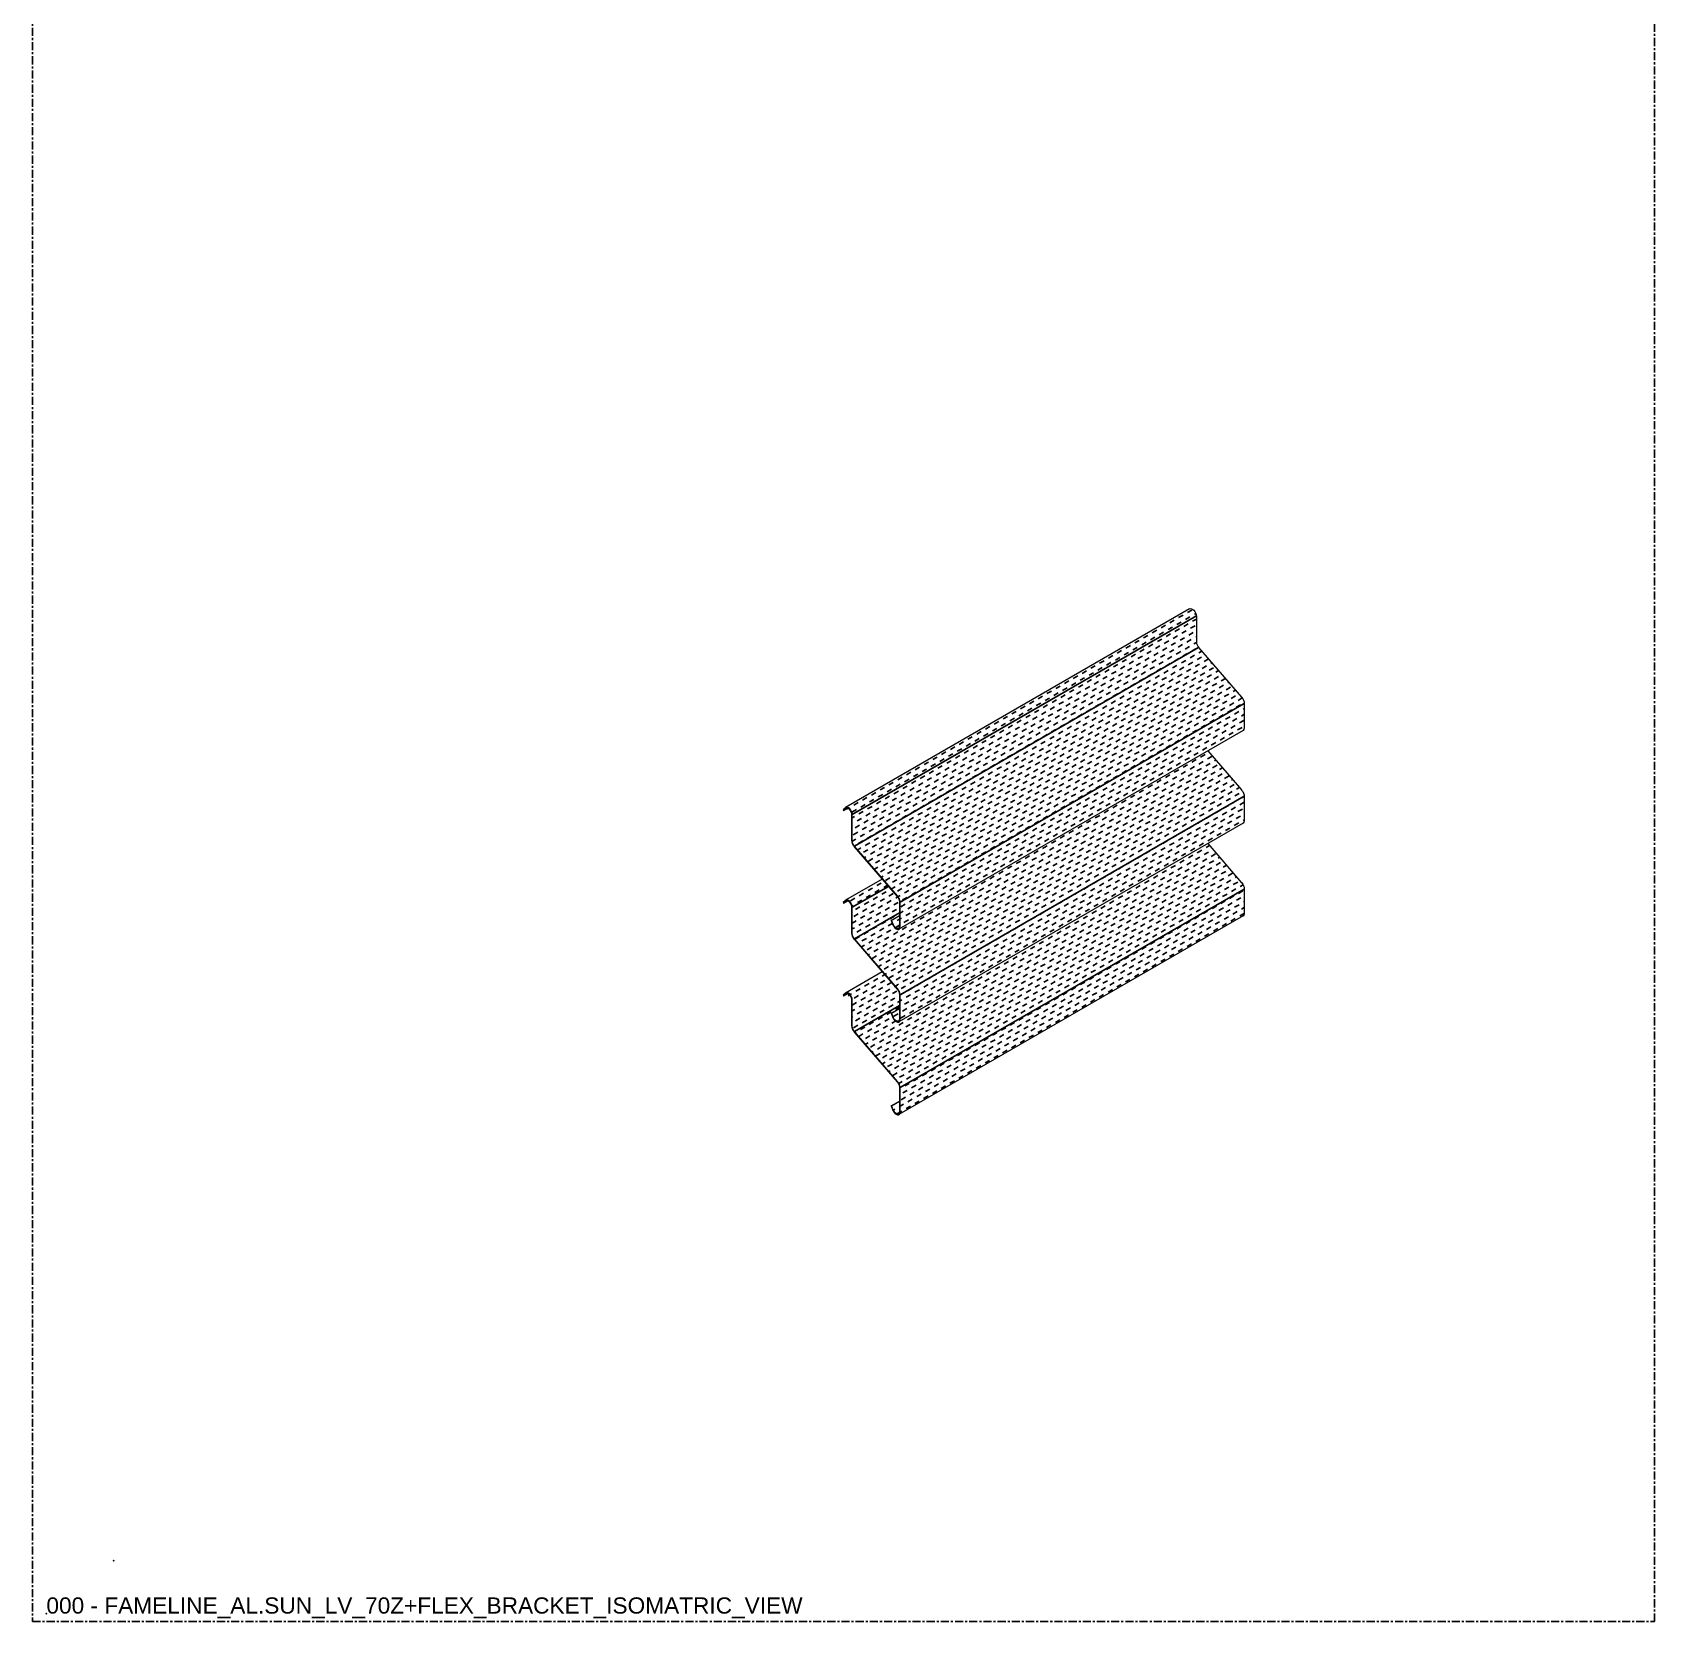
# Model space of a CAD drawing. Header units: millimetres. Extents: x -244126 to 368105, y -173968 to 259060.
# Drawn here: x -9433 to -8433, y 43995 to 44975 of the extents above; entities that cross this region are included whole.
import ezdxf

# ---------------------------------------------------------------- set-up
doc = ezdxf.new("R2010")
doc.units = ezdxf.units.MM
doc.header["$MEASUREMENT"] = 0
doc.linetypes.add('005_GG_TA_LINE', pattern=[13.75, 5, -1.25, 1.25, -1.25, 5])
for name, color, linetype in [('000 - H A T C H', 8, 'Continuous'), ('001 - ASCESSORIES', 1, 'Continuous'), ('A03_SUN LOUVER', 7, 'Continuous')]:
    doc.layers.add(name, color=color, linetype=linetype)
doc.styles.get("Standard").update_dxf_attribs({"font": 'arial.ttf'})

# ---------------------------------------------------------------- blocks, each defined once
blk = doc.blocks.new('*U1757')
at = {"color": 0, "linetype": '005_GG_TA_LINE'}
blk.add_lwpolyline([(0, 0), (1000, 0), (1000, 1000), (0, 1000)], close=True, dxfattribs=at)
for p in [(50, 37.5), (8.6, 4.9)]:
    blk.add_point(p, dxfattribs=at)
blk.add_attdef('NAMEBLK', (8.6, 4.9), '', height=10, dxfattribs=at)
blk = doc.blocks.new('*U2975')
at = {"layer": '000 - H A T C H'}
h = blk.add_hatch(dxfattribs=at)
h.set_pattern_fill('DASH', color=8, scale=25, angle=30)
edge = h.paths.add_edge_path()
edge.add_ellipse((3, -1.1), major_axis=(-1.7, 2.94), ratio=0.57735, start_angle=-134.7688, end_angle=0, ccw=False)
edge.add_line((5.4, -2.5), (217.6, 120))
edge.add_ellipse((215.1, 121.4), major_axis=(-1.7, 2.94), ratio=0.57735, start_angle=225.2312, end_angle=360)
edge.add_line((213.4, 124.3), (1.6, 2))
edge = h.paths.add_edge_path()
edge.add_ellipse((3, -1.1), major_axis=(-1.7, 2.94), ratio=0.57735, start_angle=-135.2312, end_angle=-134.7688, ccw=False)
edge.add_line((5.4, -2.5), (5.4, -18.6))
edge.add_ellipse((7.8, -20), major_axis=(-1.7, 2.94), ratio=0.57735, start_angle=405, end_angle=469.3295)
edge.add_line((6.8, -21.9), (218.9, 100.6))
edge.add_ellipse((220, 102.5), major_axis=(1.7, -2.94), ratio=0.57735, start_angle=-135, end_angle=-70.6705, ccw=False)
edge.add_line((217.6, 103.8), (217.6, 120))
edge.add_line((217.6, 120), (5.4, -2.5))
edge = h.paths.add_edge_path()
edge.add_ellipse((32.1, -54.9), major_axis=(-2, 3.46), ratio=0.57735, start_angle=-135, end_angle=-70.6705, ccw=False)
edge.add_line((35, -56.5), (247.1, 66))
edge.add_ellipse((244.2, 67.6), major_axis=(2, -3.46), ratio=0.57735, start_angle=405, end_angle=469.3295)
edge.add_line((245.4, 69.8), (218.9, 100.6))
edge.add_line((218.9, 100.6), (6.8, -21.9))
edge.add_line((6.8, -21.9), (33.7, -53))
h = blk.add_hatch(dxfattribs=at)
h.set_pattern_fill('DASH', color=8, scale=25, angle=30)
edge = h.paths.add_edge_path()
edge.add_line((27.8, -46.8), (23.9, -42.3))
edge.add_line((23.9, -42.3), (1.6, -55.1))
edge.add_ellipse((3, -58.2), major_axis=(-1.7, 2.94), ratio=0.57735, start_angle=-135.2312, end_angle=0, ccw=False)
edge.add_line((5.4, -59.6), (27.8, -46.8))
edge = h.paths.add_edge_path()
edge.add_line((5.4, -59.6), (5.4, -75.8))
edge.add_ellipse((7.8, -77.2), major_axis=(-1.7, 2.94), ratio=0.57735, start_angle=405, end_angle=469.3295)
edge.add_line((6.8, -79.1), (34.5, -63.1))
edge.add_line((34.5, -63.1), (34.5, -56.3))
edge.add_ellipse((32.1, -54.9), major_axis=(1.7, -2.94), ratio=0.57735, start_angle=405, end_angle=469.3295)
edge.add_line((33.1, -53), (27.8, -46.8))
edge.add_line((27.8, -46.8), (5.4, -59.6))
edge = h.paths.add_edge_path()
edge.add_line((34.9, -56.5), (34.9, -71.6))
edge.add_ellipse((32.5, -70.2), major_axis=(1.7, -2.94), ratio=0.57735, start_angle=0, end_angle=44.7725, ccw=False)
edge.add_line((34.7, -72.9), (246.3, 49.3))
edge.add_ellipse((244.6, 52.3), major_axis=(1.7, -2.94), ratio=0.57735, start_angle=360, end_angle=404.7725)
edge.add_line((247.1, 50.9), (247.1, 66))
edge.add_line((247.1, 66), (34.9, -56.5))
edge = h.paths.add_edge_path(flags=17)
edge.add_line((29.6, -67.7), (30.9, -70.6))
edge.add_ellipse((32.5, -70.2), major_axis=(1.4, -2.42), ratio=0.57735, start_angle=259.4412, end_angle=404.7779)
edge.add_line((34.5, -71.4), (34.5, -64.9))
edge.add_line((34.5, -64.9), (29.6, -67.7))
edge = h.paths.add_edge_path()
edge.add_ellipse((32.5, -127.4), major_axis=(1.7, -2.94), ratio=0.57735, start_angle=-100.5587, end_angle=0, ccw=False)
edge.add_line((30.5, -127.8), (29.3, -125))
edge.add_line((29.3, -125), (34.5, -122))
edge.add_line((34.5, -122), (34.5, -120.2))
edge.add_line((34.5, -120.2), (6.8, -136.2))
edge.add_line((6.8, -136.2), (33.7, -167.3))
edge.add_ellipse((32.1, -169.2), major_axis=(-2, 3.46), ratio=0.57735, start_angle=-135, end_angle=-70.6705, ccw=False)
edge.add_line((35, -170.8), (247.1, -48.4))
edge.add_ellipse((244.2, -46.7), major_axis=(2, -3.46), ratio=0.57735, start_angle=405, end_angle=469.3295)
edge.add_line((245.4, -44.5), (224.6, -20.4))
edge.add_line((224.6, -20.4), (33.9, -130.5))
edge = h.paths.add_edge_path()
edge.add_ellipse((7.8, -134.3), major_axis=(-1.7, 2.94), ratio=0.57735, start_angle=405, end_angle=469.3295)
edge.add_line((6.8, -136.2), (34.5, -120.2))
edge.add_line((34.5, -120.2), (34.5, -113.4))
edge.add_ellipse((32.1, -112), major_axis=(1.7, -2.94), ratio=0.57735, start_angle=405, end_angle=469.3295)
edge.add_line((33.1, -110.1), (23.9, -99.4))
edge.add_line((23.9, -99.4), (1.6, -112.3))
edge.add_ellipse((3, -115.4), major_axis=(-1.7, 2.94), ratio=0.57735, start_angle=-135.2312, end_angle=0, ccw=False)
edge.add_line((5.4, -116.8), (5.4, -132.9))
edge = h.paths.add_edge_path()
edge.add_ellipse((244.2, 10.4), major_axis=(2, -3.46), ratio=0.57735, start_angle=405, end_angle=469.3295)
edge.add_line((245.4, 12.7), (224.6, 36.8))
edge.add_line((224.6, 36.8), (33.9, -73.3))
edge.add_ellipse((32.5, -70.2), major_axis=(1.7, -2.94), ratio=0.57735, start_angle=-100.5587, end_angle=0, ccw=False)
edge.add_line((30.5, -70.6), (29.3, -67.8))
edge.add_line((29.3, -67.8), (34.5, -64.8))
edge.add_line((34.5, -64.8), (34.5, -63.1))
edge.add_line((34.5, -63.1), (6.8, -79.1))
edge.add_line((6.8, -79.1), (33.7, -110.2))
edge.add_ellipse((32.1, -112), major_axis=(-2, 3.46), ratio=0.57735, start_angle=-135, end_angle=-70.6705, ccw=False)
edge.add_line((35, -113.6), (247.1, 8.8))
edge = h.paths.add_edge_path()
edge.add_ellipse((244.6, -4.9), major_axis=(1.7, -2.94), ratio=0.57735, start_angle=360, end_angle=404.7725)
edge.add_line((247.1, -6.3), (247.1, 8.8))
edge.add_line((247.1, 8.8), (34.9, -113.7))
edge.add_line((34.9, -113.7), (34.9, -128.8))
edge.add_ellipse((32.5, -127.4), major_axis=(1.7, -2.94), ratio=0.57735, start_angle=0, end_angle=44.7725, ccw=False)
edge.add_line((34.7, -130.1), (246.3, -7.8))
edge = h.paths.add_edge_path()
edge.add_ellipse((244.6, -62.1), major_axis=(1.7, -2.94), ratio=0.57735, start_angle=360, end_angle=404.7725)
edge.add_line((247.1, -63.5), (247.1, -48.4))
edge.add_line((247.1, -48.4), (34.9, -170.8))
edge.add_line((34.9, -170.8), (34.9, -185.9))
edge.add_ellipse((32.5, -184.5), major_axis=(1.7, -2.94), ratio=0.57735, start_angle=0, end_angle=44.7725, ccw=False)
edge.add_line((34.7, -187.2), (246.3, -65))
h = blk.add_hatch(dxfattribs=at)
h.set_pattern_fill('DASH', color=8, scale=25, angle=30)
edge = h.paths.add_edge_path()
edge.add_line((29.6, -124.9), (30.9, -127.7))
edge.add_ellipse((32.5, -127.4), major_axis=(1.4, -2.42), ratio=0.57735, start_angle=259.4412, end_angle=404.7779)
edge.add_line((34.5, -128.5), (34.5, -122.1))
edge.add_line((34.5, -122.1), (29.6, -124.9))
edge = h.paths.add_edge_path()
edge.add_line((34.5, -179.2), (29.6, -182.1))
edge.add_line((29.6, -182.1), (30.9, -184.9))
edge.add_ellipse((32.5, -184.5), major_axis=(1.4, -2.42), ratio=0.57735, start_angle=259.4412, end_angle=404.7779)
edge.add_line((34.5, -185.7), (34.5, -179.2))
at = {"layer": 'A03_SUN LOUVER', "color": 0, "linetype": 'Continuous', "lineweight": 0, "extrusion": (-4.996e-16, 0.816497, 0.57735)}
for p, q in [((213.4, 124.3), (1.3, 1.9)), ((217.6, 120), (217.6, 103.8)), ((218.9, 100.6), (245.4, 69.8)), ((247.1, 66), (247.1, 50.9)), ((246.3, 49.3), (34.2, -73.2)), ((224.6, 36.8), (245.4, 12.7)), ((1.2, 1.7), (-0.3, 0.5)), ((-0.3, 0.5), (0, 0)), ((0, 0), (2.5, 1.4)), ((0, 0), (1.5, 1.2)), ((247.1, 8.8), (247.1, -6.3)), ((5, -2.2), (5, -18.4)), ((5.4, -18.6), (5.4, -2.5)), ((246.3, -7.8), (34.2, -130.3)), ((6.6, -22.3), (33.1, -53)), ((33.3, -52.6), (6.8, -21.9)), ((224.6, -20.4), (245.4, -44.5)), ((23.9, -42.3), (1.3, -55.3)), ((247.1, -48.4), (247.1, -63.5)), ((1.2, -55.4), (-0.3, -56.7)), ((-0.3, -56.7), (0, -57.2)), ((0, -57.2), (2.5, -55.7)), ((0, -57.2), (1.5, -55.9)), ((5, -59.4), (5, -75.5)), ((5.4, -75.8), (5.4, -59.6)), ((34.5, -56.3), (34.5, -71.4)), ((34.9, -71.6), (34.9, -56.5)), ((29.3, -67.8), (34.5, -64.8)), ((29.6, -67.7), (29.3, -67.8)), ((29.3, -67.8), (30.5, -70.6)), ((29.6, -67.7), (34.5, -64.9)), ((30.9, -70.6), (29.6, -67.7)), ((246.3, -65), (34.2, -187.5)), ((6.6, -79.4), (33.1, -110.1)), ((33.3, -109.8), (6.8, -79.1)), ((23.9, -99.4), (1.3, -112.5)), ((1.2, -112.6), (-0.3, -113.8)), ((-0.3, -113.8), (0, -114.3)), ((0, -114.3), (2.5, -112.9)), ((0, -114.3), (1.5, -113.1)), ((5, -116.6), (5, -132.7)), ((5.4, -132.9), (5.4, -116.8)), ((34.5, -113.4), (34.5, -128.5)), ((34.9, -128.8), (34.9, -113.7)), ((29.3, -125), (34.5, -122)), ((29.6, -124.9), (29.3, -125)), ((29.3, -125), (30.5, -127.8)), ((29.6, -124.9), (34.5, -122.1)), ((30.9, -127.7), (29.6, -124.9)), ((6.6, -136.6), (33.1, -167.3)), ((33.3, -167), (6.8, -136.2)), ((29.3, -182.1), (34.5, -179.1)), ((29.6, -182.1), (34.5, -179.2)), ((34.5, -170.6), (34.5, -185.7)), ((34.9, -185.9), (34.9, -170.8)), ((29.6, -182.1), (29.3, -182.1)), ((29.3, -182.1), (30.5, -185)), ((30.9, -184.9), (29.6, -182.1))]:
    blk.add_line(p, q, dxfattribs=at)
at = {"layer": 'A03_SUN LOUVER', "color": 0}
for p, q in [((5.4, -2.5), (217.6, 120)), ((6.8, -21.9), (218.9, 100.6)), ((34.9, -56.5), (247.1, 66)), ((34.9, -113.7), (247.1, 8.8)), ((5.4, -59.6), (27.8, -46.8)), ((34.9, -170.8), (247.1, -48.4)), ((6.8, -79.1), (34.5, -63.1)), ((6.8, -136.2), (34.5, -120.2))]:
    blk.add_line(p, q, dxfattribs=at)
at = {"layer": 'A03_SUN LOUVER', "color": 0, "linetype": 'Continuous', "lineweight": 0, "extrusion": (-1.79415e-16, 8.87111e-17, -1)}
blk.add_ellipse((215.1, 121.4), major_axis=(-1.7, 2.94), ratio=0.57735, start_param=0, end_param=2.36023, dxfattribs=at)
at = {"layer": 'A03_SUN LOUVER', "color": 0, "linetype": 'Continuous', "lineweight": 0}
for centre, major_axis, start_param, end_param in [((220, 102.5), (1.7, -2.94), -2.35619, -1.23343), ((3, -1.1), (-1.7, 2.94), -2.36023, 0.10083), ((7.8, -20), (2, -3.46), -2.35619, -1.23343), ((3, -58.2), (-1.7, 2.94), -2.36023, 0.10083), ((32.1, -54.9), (-2, 3.46), -2.35619, -1.23343), ((7.8, -77.2), (2, -3.46), -2.35619, -1.23343), ((32.5, -70.2), (1.7, -2.94), -1.75508, 0.78143), ((32.1, -112), (-2, 3.46), -2.35619, -1.23343), ((3, -115.4), (-1.7, 2.94), -2.36023, 0.10083), ((32.5, -127.4), (1.7, -2.94), -1.75508, 0.78143), ((7.8, -134.3), (2, -3.46), -2.35619, -1.23343), ((32.1, -169.2), (-2, 3.46), -2.35619, -1.23343), ((32.5, -184.5), (1.7, -2.94), -1.75508, 0.78143)]:
    blk.add_ellipse(centre, major_axis=major_axis, ratio=0.57735, start_param=start_param, end_param=end_param, dxfattribs=at)
at = {"layer": 'A03_SUN LOUVER', "color": 0, "linetype": 'Continuous', "lineweight": 0, "extrusion": (-2.47807e-16, -1.48742e-17, -1)}
for centre in [(244.2, 67.6), (244.2, 10.4), (244.2, -46.7)]:
    blk.add_ellipse(centre, major_axis=(2, -3.46), ratio=0.57735, start_param=-1.90816, end_param=-0.7854, dxfattribs=at)
at = {"layer": 'A03_SUN LOUVER', "color": 0, "linetype": 'Continuous', "lineweight": 0, "extrusion": (-1.07304e-16, 1.30344e-16, -1)}
blk.add_ellipse((244.6, 52.3), major_axis=(1.7, -2.94), ratio=0.57735, start_param=-0.78143, end_param=0, dxfattribs=at)
at = {"layer": 'A03_SUN LOUVER', "color": 0, "linetype": 'Continuous', "lineweight": 0, "extrusion": (-1.59096e-16, 1.64541e-16, -1)}
for centre in [(3, -1.1), (3, -58.2), (3, -115.4)]:
    blk.add_ellipse(centre, major_axis=(-1.4, 2.42), ratio=0.57735, start_param=-0.10083, end_param=2.36064, dxfattribs=at)
at = {"layer": 'A03_SUN LOUVER', "color": 0, "linetype": 'Continuous', "lineweight": 0, "extrusion": (-2.51526e-16, 4.70777e-17, -1)}
for centre in [(244.6, -4.9), (244.6, -62.1)]:
    blk.add_ellipse(centre, major_axis=(1.7, -2.94), ratio=0.57735, start_param=-0.78143, end_param=0, dxfattribs=at)
at = {"layer": 'A03_SUN LOUVER', "color": 0, "linetype": 'Continuous', "lineweight": 0, "extrusion": (-7.95482e-17, 8.22703e-17, -1)}
for centre in [(7.8, -20), (7.8, -77.2), (7.8, -134.3)]:
    blk.add_ellipse(centre, major_axis=(-1.7, 2.94), ratio=0.57735, start_param=-1.90816, end_param=-0.7854, dxfattribs=at)
at = {"layer": 'A03_SUN LOUVER', "color": 0, "linetype": 'Continuous', "lineweight": 0, "extrusion": (-7.43708e-18, 1.23904e-16, -1)}
for centre in [(32.1, -54.9), (32.1, -112), (32.1, -169.2)]:
    blk.add_ellipse(centre, major_axis=(1.7, -2.94), ratio=0.57735, start_param=-1.90816, end_param=-0.7854, dxfattribs=at)
at = {"layer": 'A03_SUN LOUVER', "color": 0, "linetype": 'Continuous', "lineweight": 0, "extrusion": (1.40504e-16, 1.45219e-16, -1)}
for centre in [(32.5, -70.2), (32.5, -127.4), (32.5, -184.5)]:
    blk.add_ellipse(centre, major_axis=(1.4, -2.42), ratio=0.57735, start_param=-0.78152, end_param=1.75508, dxfattribs=at)

msp = doc.modelspace()

# ---------------------------------------------------------------- block references
at = {"color": 3}
msp.add_blockref('*U2975', (-8932.74056, 44495.17286), dxfattribs=at)
at = {"layer": '001 - ASCESSORIES', "linetype": '005_GG_TA_LINE'}
msp.add_blockref('*U1757', (-9432.74056, 43995.17286), dxfattribs=at).add_auto_attribs({'NAMEBLK': '000 - FAMELINE_AL.SUN_LV_70Z+FLEX_BRACKET_ISOMATRIC_VIEW'})

doc.saveas('drawing.dxf')
